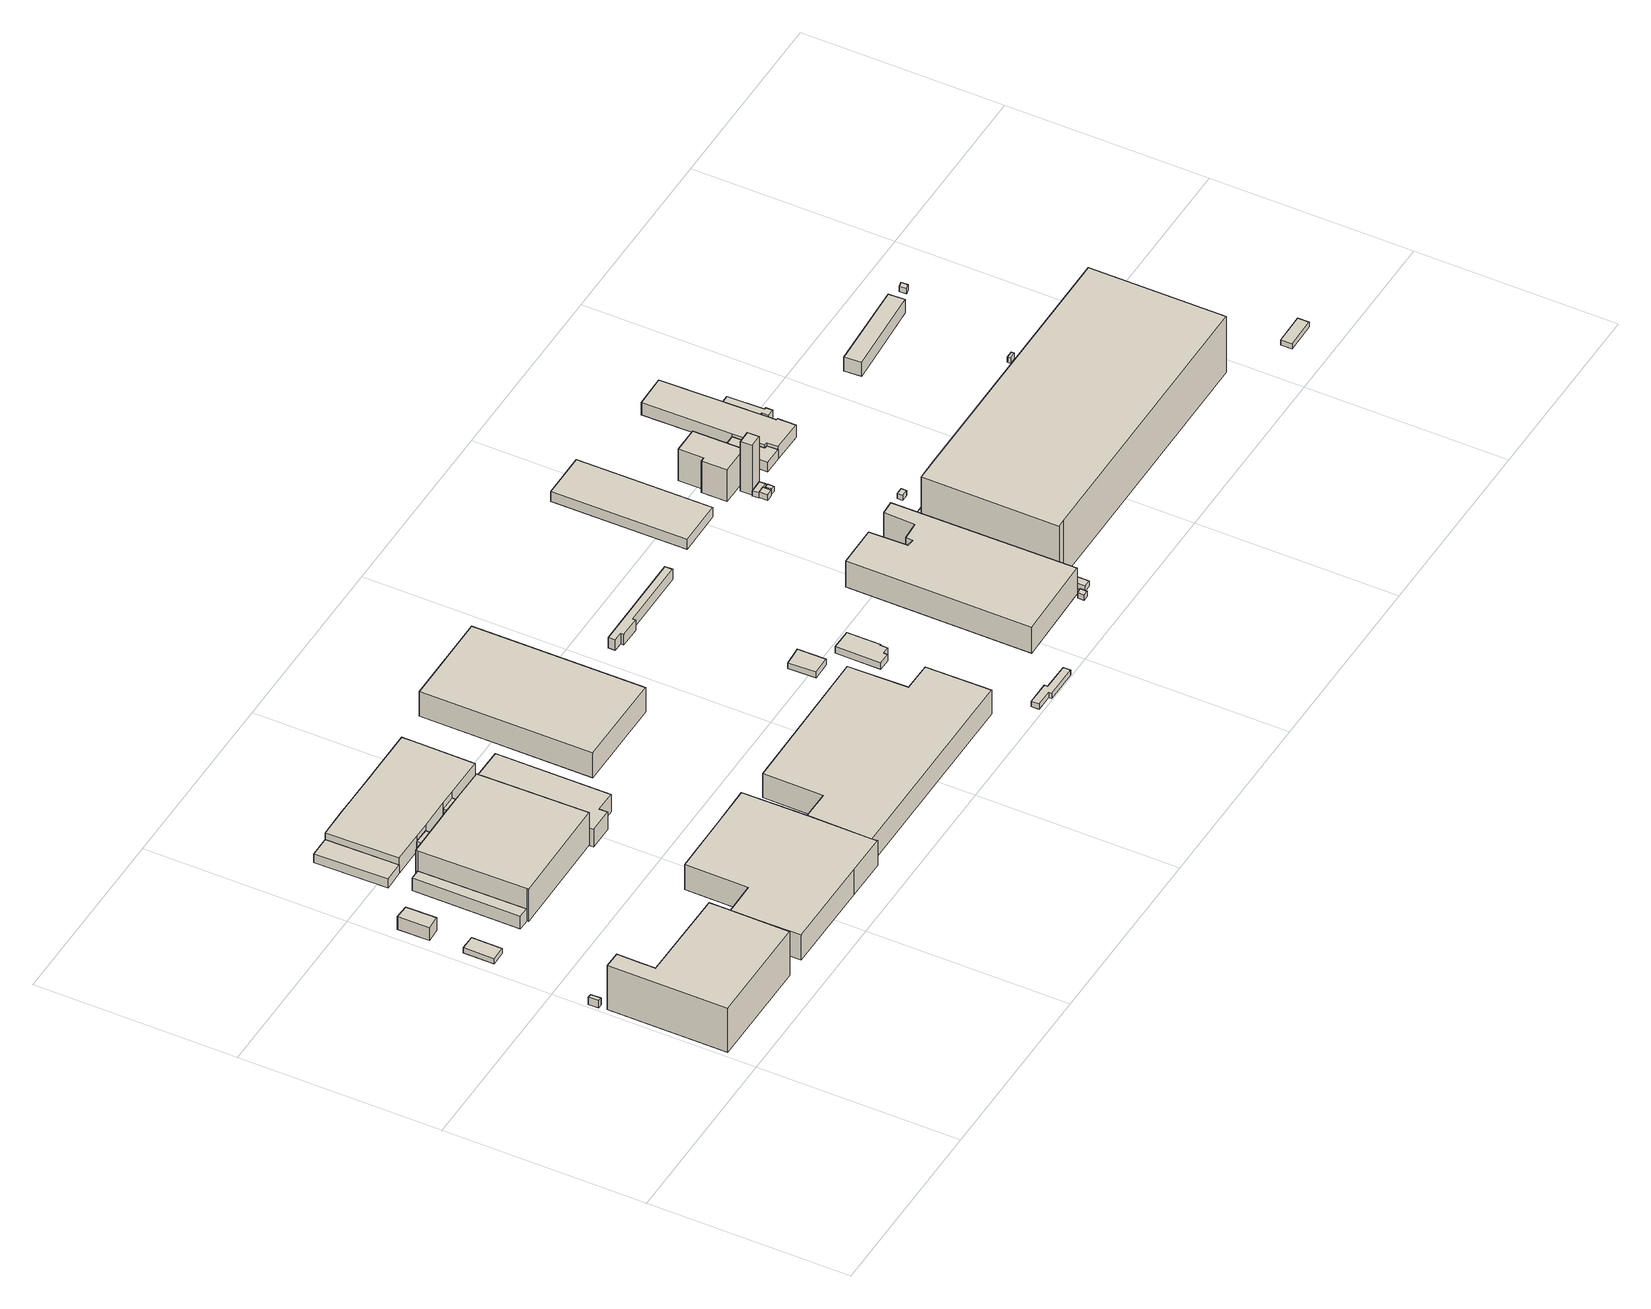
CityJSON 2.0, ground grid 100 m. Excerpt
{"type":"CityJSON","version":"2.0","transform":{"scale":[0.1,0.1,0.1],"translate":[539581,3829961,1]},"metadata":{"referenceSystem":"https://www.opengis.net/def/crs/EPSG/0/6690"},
"CityObjects":{
"building1":{"type":"Building","attributes":{"計測周辺長":14.01,"1/2500図郭":92,"区名":"住之江区","町丁目名称":"南港南１丁目","街区番号":2,"class":"3001","usage":"454","measuredHeight":4.3,"storeysAboveGround":1,"BuildingDetailAttribute.buildingRoofEdgeArea":10.03,"BuildingDetailAttribute.buildingStructureType":"610","BuildingDetailAttribute.buildingStructureOrgType":"2","BuildingDetailAttribute.detailedUsage":"1930","BuildingDetailAttribute.specifiedBuildingCoverageRate":0.6,"BuildingDetailAttribute.surveyYear":2017,"BuildingHighTideRiskAttribute.description":"1","BuildingHighTideRiskAttribute.rank":"2","BuildingHighTideRiskAttribute.depth":2.13,"BuildingIDAttribute.prefecture":"27","BuildingIDAttribute.city":"27125"},"geometry":[{"type":"Solid","lod":"1","boundaries":[[[[0,1,2,3,4]],[[3,5,6,4]],[[2,7,5,3]],[[1,8,7,2]],[[0,9,8,1]],[[4,6,9,0]],[[5,7,8,9,6]]]]}]},
"building2":{"type":"Building","attributes":{"計測周辺長":230.75,"1/2500図郭":92,"区名":"住之江区","町丁目名称":"南港南１丁目","街区番号":2,"class":"3002","usage":"401","measuredHeight":25.4,"storeysAboveGround":4,"BuildingDetailAttribute.buildingRoofEdgeArea":2407.46,"BuildingDetailAttribute.buildingStructureType":"603","BuildingDetailAttribute.buildingStructureOrgType":"3","BuildingDetailAttribute.detailedUsage":"1310","BuildingDetailAttribute.specifiedBuildingCoverageRate":0.6,"BuildingDetailAttribute.surveyYear":2017,"BuildingTsunamiRiskAttribute.description":"1","BuildingTsunamiRiskAttribute.rank":"1","BuildingTsunamiRiskAttribute.depth":0.1,"BuildingHighTideRiskAttribute.description":"1","BuildingHighTideRiskAttribute.rank":"2","BuildingHighTideRiskAttribute.depth":2.32,"BuildingIDAttribute.prefecture":"27","BuildingIDAttribute.city":"27125"},"geometry":[{"type":"Solid","lod":"1","boundaries":[[[[10,11,12,13,14,15,16,17]],[[16,18,19,17]],[[15,20,18,16]],[[14,21,20,15]],[[13,22,21,14]],[[12,23,22,13]],[[11,24,23,12]],[[10,25,24,11]],[[17,19,25,10]],[[18,20,21,22,23,24,25,19]]]]}]},
"building3":{"type":"Building","attributes":{"計測周辺長":45.26,"1/2500図郭":92,"区名":"住之江区","町丁目名称":"南港南３丁目","街区番号":2,"class":"3001","usage":"431","storeysAboveGround":2,"BuildingDetailAttribute.buildingRoofEdgeArea":113.41,"BuildingDetailAttribute.buildingStructureType":"610","BuildingDetailAttribute.buildingStructureOrgType":"2","BuildingDetailAttribute.detailedUsage":"1720","BuildingDetailAttribute.specifiedBuildingCoverageRate":0.6,"BuildingDetailAttribute.surveyYear":2017,"BuildingHighTideRiskAttribute.description":"1","BuildingHighTideRiskAttribute.rank":"2","BuildingHighTideRiskAttribute.depth":2.39,"BuildingIDAttribute.prefecture":"27","BuildingIDAttribute.city":"27125"},"geometry":[{"type":"Solid","lod":"1","boundaries":[[[[26,27,28,29]],[[28,30,31,29]],[[27,32,30,28]],[[26,33,32,27]],[[29,31,33,26]],[[30,32,33,31]]]]}]},
"building4":{"type":"Building","attributes":{"計測周辺長":128.98,"1/2500図郭":92,"区名":"住之江区","町丁目名称":"南港南１丁目","街区番号":2,"class":"3003","usage":"401","measuredHeight":6.2,"storeysAboveGround":1,"BuildingDetailAttribute.buildingRoofEdgeArea":387.93,"BuildingDetailAttribute.buildingStructureType":"610","BuildingDetailAttribute.buildingStructureOrgType":"2","BuildingDetailAttribute.detailedUsage":"1310","BuildingDetailAttribute.specifiedBuildingCoverageRate":0.6,"BuildingDetailAttribute.surveyYear":2017,"BuildingHighTideRiskAttribute.description":"1","BuildingHighTideRiskAttribute.rank":"2","BuildingHighTideRiskAttribute.depth":2.3,"BuildingIDAttribute.prefecture":"27","BuildingIDAttribute.city":"27125"},"geometry":[{"type":"Solid","lod":"1","boundaries":[[[[16,15,14,34,35,17]],[[35,36,37,17]],[[34,38,36,35]],[[14,39,38,34]],[[15,40,39,14]],[[16,41,40,15]],[[17,37,41,16]],[[36,38,39,40,41,37]]]]}]},
"building5":{"type":"Building","attributes":{"計測周辺長":45.27,"1/2500図郭":92,"区名":"住之江区","町丁目名称":"南港南３丁目","街区番号":2,"class":"3001","usage":"431","measuredHeight":7.3,"storeysAboveGround":2,"BuildingDetailAttribute.buildingRoofEdgeArea":111.47,"BuildingDetailAttribute.buildingStructureType":"610","BuildingDetailAttribute.buildingStructureOrgType":"2","BuildingDetailAttribute.detailedUsage":"1720","BuildingDetailAttribute.specifiedBuildingCoverageRate":0.6,"BuildingDetailAttribute.surveyYear":2017,"BuildingHighTideRiskAttribute.description":"1","BuildingHighTideRiskAttribute.rank":"2","BuildingHighTideRiskAttribute.depth":2.38,"BuildingIDAttribute.prefecture":"27","BuildingIDAttribute.city":"27125"},"geometry":[{"type":"Solid","lod":"1","boundaries":[[[[42,43,44,45]],[[44,46,47,45]],[[43,48,46,44]],[[42,49,48,43]],[[45,47,49,42]],[[46,48,49,47]]]]}]},
"building6":{"type":"Building","attributes":{"計測周辺長":116.76,"1/2500図郭":92,"区名":"住之江区","町丁目名称":"南港南３丁目","街区番号":1,"class":"3003","usage":"431","measuredHeight":7.1,"storeysAboveGround":1,"BuildingDetailAttribute.buildingRoofEdgeArea":290.84,"BuildingDetailAttribute.buildingStructureType":"610","BuildingDetailAttribute.buildingStructureOrgType":"2","BuildingDetailAttribute.detailedUsage":"1720","BuildingDetailAttribute.specifiedBuildingCoverageRate":0.6,"BuildingDetailAttribute.surveyYear":2017,"BuildingHighTideRiskAttribute.description":"1","BuildingHighTideRiskAttribute.rank":"2","BuildingHighTideRiskAttribute.depth":2.32,"BuildingIDAttribute.prefecture":"27","BuildingIDAttribute.city":"27125"},"geometry":[{"type":"Solid","lod":"1","boundaries":[[[[50,51,52,53]],[[52,54,55,53]],[[51,56,54,52]],[[50,57,56,51]],[[53,55,57,50]],[[54,56,57,55]]]]}]},
"building7":{"type":"Building","attributes":{"計測周辺長":93,"1/2500図郭":92,"区名":"住之江区","町丁目名称":"南港南３丁目","街区番号":1,"class":"3003","usage":"431","measuredHeight":5.1,"storeysAboveGround":1,"BuildingDetailAttribute.buildingRoofEdgeArea":378,"BuildingDetailAttribute.buildingStructureType":"610","BuildingDetailAttribute.buildingStructureOrgType":"2","BuildingDetailAttribute.detailedUsage":"1720","BuildingDetailAttribute.specifiedBuildingCoverageRate":0.6,"BuildingDetailAttribute.surveyYear":2017,"BuildingHighTideRiskAttribute.description":"1","BuildingHighTideRiskAttribute.rank":"2","BuildingHighTideRiskAttribute.depth":2.44,"BuildingIDAttribute.prefecture":"27","BuildingIDAttribute.city":"27125"},"geometry":[{"type":"Solid","lod":"1","boundaries":[[[[58,59,60,61]],[[60,62,63,61]],[[59,64,62,60]],[[58,65,64,59]],[[61,63,65,58]],[[62,64,65,63]]]]}]},
"building8":{"type":"Building","attributes":{"計測周辺長":221.84,"1/2500図郭":92,"区名":"住之江区","町丁目名称":"南港南３丁目","街区番号":1,"class":"3002","usage":"431","measuredHeight":18.6,"storeysAboveGround":1,"BuildingDetailAttribute.buildingRoofEdgeArea":3084.22,"BuildingDetailAttribute.buildingStructureType":"610","BuildingDetailAttribute.buildingStructureOrgType":"2","BuildingDetailAttribute.detailedUsage":"1720","BuildingDetailAttribute.specifiedBuildingCoverageRate":0.6,"BuildingDetailAttribute.surveyYear":2017,"BuildingHighTideRiskAttribute.description":"1","BuildingHighTideRiskAttribute.rank":"2","BuildingHighTideRiskAttribute.depth":2,"BuildingIDAttribute.prefecture":"27","BuildingIDAttribute.city":"27125"},"geometry":[{"type":"Solid","lod":"1","boundaries":[[[[66,67,68,69,70,71,72,73,74,75,76,77]],[[76,78,79,77]],[[75,80,78,76]],[[74,81,80,75]],[[73,82,81,74]],[[72,83,82,73]],[[71,84,83,72]],[[70,85,84,71]],[[69,86,85,70]],[[68,87,86,69]],[[67,88,87,68]],[[66,89,88,67]],[[77,79,89,66]],[[78,80,81,82,83,84,85,86,87,88,89,79]]]]}]},
"building9":{"type":"Building","attributes":{"計測周辺長":23.01,"1/2500図郭":92,"区名":"住之江区","町丁目名称":"南港南３丁目","街区番号":1,"class":"3003","usage":"431","measuredHeight":5.8,"storeysAboveGround":1,"BuildingDetailAttribute.buildingRoofEdgeArea":28.56,"BuildingDetailAttribute.buildingStructureType":"610","BuildingDetailAttribute.buildingStructureOrgType":"2","BuildingDetailAttribute.detailedUsage":"1720","BuildingDetailAttribute.specifiedBuildingCoverageRate":0.6,"BuildingDetailAttribute.surveyYear":2017,"BuildingHighTideRiskAttribute.description":"1","BuildingHighTideRiskAttribute.rank":"2","BuildingHighTideRiskAttribute.depth":2.18,"BuildingIDAttribute.prefecture":"27","BuildingIDAttribute.city":"27125"},"geometry":[{"type":"Solid","lod":"1","boundaries":[[[[90,91,92,93]],[[92,94,95,93]],[[91,96,94,92]],[[90,97,96,91]],[[93,95,97,90]],[[94,96,97,95]]]]}]},
"building10":{"type":"Building","attributes":{"計測周辺長":18.25,"1/2500図郭":92,"区名":"住之江区","町丁目名称":"南港南３丁目","街区番号":1,"class":"3003","usage":"431","measuredHeight":6.5,"storeysAboveGround":1,"BuildingDetailAttribute.buildingRoofEdgeArea":10.66,"BuildingDetailAttribute.buildingStructureType":"610","BuildingDetailAttribute.buildingStructureOrgType":"2","BuildingDetailAttribute.detailedUsage":"1720","BuildingDetailAttribute.specifiedBuildingCoverageRate":0.6,"BuildingDetailAttribute.surveyYear":2017,"BuildingHighTideRiskAttribute.description":"1","BuildingHighTideRiskAttribute.rank":"2","BuildingHighTideRiskAttribute.depth":2.18,"BuildingIDAttribute.prefecture":"27","BuildingIDAttribute.city":"27125"},"geometry":[{"type":"Solid","lod":"1","boundaries":[[[[76,98,99,77]],[[99,100,101,77]],[[98,102,100,99]],[[76,103,102,98]],[[77,101,103,76]],[[100,102,103,101]]]]}]},
"building11":{"type":"Building","attributes":{"計測周辺長":271.26,"1/2500図郭":92,"区名":"住之江区","町丁目名称":"南港南１丁目","街区番号":2,"class":"3002","usage":"431","measuredHeight":14.4,"storeysAboveGround":1,"BuildingDetailAttribute.buildingRoofEdgeArea":4088.84,"BuildingDetailAttribute.buildingStructureType":"610","BuildingDetailAttribute.buildingStructureOrgType":"2","BuildingDetailAttribute.detailedUsage":"1720","BuildingDetailAttribute.specifiedBuildingCoverageRate":0.6,"BuildingDetailAttribute.surveyYear":2017,"BuildingTsunamiRiskAttribute.description":"1","BuildingTsunamiRiskAttribute.rank":"1","BuildingTsunamiRiskAttribute.depth":0.02,"BuildingHighTideRiskAttribute.description":"1","BuildingHighTideRiskAttribute.rank":"2","BuildingHighTideRiskAttribute.depth":2.32,"BuildingIDAttribute.prefecture":"27","BuildingIDAttribute.city":"27125"},"geometry":[{"type":"Solid","lod":"1","boundaries":[[[[104,105,106,107,108,109,110,111,112,113]],[[112,114,115,113]],[[111,116,114,112]],[[110,117,116,111]],[[109,118,117,110]],[[108,119,118,109]],[[107,120,119,108]],[[106,121,120,107]],[[105,122,121,106]],[[104,123,122,105]],[[113,115,123,104]],[[114,116,117,118,119,120,121,122,123,115]]]]}]},
"building12":{"type":"Building","attributes":{"計測周辺長":211.75,"1/2500図郭":92,"区名":"住之江区","町丁目名称":"南港南３丁目","街区番号":1,"class":"3001","usage":"431","measuredHeight":8.9,"storeysAboveGround":1,"BuildingDetailAttribute.buildingRoofEdgeArea":2519.75,"BuildingDetailAttribute.buildingStructureType":"610","BuildingDetailAttribute.buildingStructureOrgType":"2","BuildingDetailAttribute.detailedUsage":"1720","BuildingDetailAttribute.specifiedBuildingCoverageRate":0.6,"BuildingDetailAttribute.surveyYear":2017,"BuildingTsunamiRiskAttribute.description":"1","BuildingTsunamiRiskAttribute.rank":"1","BuildingTsunamiRiskAttribute.depth":0.02,"BuildingHighTideRiskAttribute.description":"1","BuildingHighTideRiskAttribute.rank":"2","BuildingHighTideRiskAttribute.depth":2.49,"BuildingIDAttribute.prefecture":"27","BuildingIDAttribute.city":"27125"},"geometry":[{"type":"Solid","lod":"1","boundaries":[[[[124,125,126,127,128,129,130,131,132,133,134,135,136,137]],[[136,138,139,137]],[[135,140,138,136]],[[134,141,140,135]],[[133,142,141,134]],[[132,143,142,133]],[[131,144,143,132]],[[130,145,144,131]],[[129,146,145,130]],[[128,147,146,129]],[[127,148,147,128]],[[126,149,148,127]],[[125,150,149,126]],[[124,151,150,125]],[[137,139,151,124]],[[138,140,141,142,143,144,145,146,147,148,149,150,151,139]]]]}]},
"building13":{"type":"Building","attributes":{"計測周辺長":22.76,"1/2500図郭":92,"区名":"住之江区","町丁目名称":"南港南３丁目","街区番号":1,"class":"3003","usage":"431","measuredHeight":5.7,"storeysAboveGround":1,"BuildingDetailAttribute.buildingRoofEdgeArea":26.41,"BuildingDetailAttribute.buildingStructureType":"610","BuildingDetailAttribute.buildingStructureOrgType":"2","BuildingDetailAttribute.detailedUsage":"1720","BuildingDetailAttribute.specifiedBuildingCoverageRate":0.6,"BuildingDetailAttribute.surveyYear":2017,"BuildingHighTideRiskAttribute.description":"1","BuildingHighTideRiskAttribute.rank":"2","BuildingHighTideRiskAttribute.depth":2.32,"BuildingIDAttribute.prefecture":"27","BuildingIDAttribute.city":"27125"},"geometry":[{"type":"Solid","lod":"1","boundaries":[[[[152,153,154,155]],[[154,156,157,155]],[[153,158,156,154]],[[152,159,158,153]],[[155,157,159,152]],[[156,158,159,157]]]]}]},
"building14":{"type":"Building","attributes":{"計測周辺長":31.75,"1/2500図郭":92,"区名":"住之江区","町丁目名称":"南港南３丁目","街区番号":1,"class":"3003","usage":"431","measuredHeight":8.3,"storeysAboveGround":1,"BuildingDetailAttribute.buildingRoofEdgeArea":26.25,"BuildingDetailAttribute.buildingStructureType":"610","BuildingDetailAttribute.buildingStructureOrgType":"2","BuildingDetailAttribute.detailedUsage":"1720","BuildingDetailAttribute.specifiedBuildingCoverageRate":0.6,"BuildingDetailAttribute.surveyYear":2017,"BuildingHighTideRiskAttribute.description":"1","BuildingHighTideRiskAttribute.rank":"2","BuildingHighTideRiskAttribute.depth":2.19,"BuildingIDAttribute.prefecture":"27","BuildingIDAttribute.city":"27125"},"geometry":[{"type":"Solid","lod":"1","boundaries":[[[[160,161,162,163]],[[162,164,165,163]],[[161,166,164,162]],[[160,167,166,161]],[[163,165,167,160]],[[164,166,167,165]]]]}]},
"building15":{"type":"Building","attributes":{"計測周辺長":169.26,"1/2500図郭":92,"区名":"住之江区","町丁目名称":"南港南３丁目","街区番号":1,"class":"3003","usage":"431","measuredHeight":10.2,"storeysAboveGround":1,"BuildingDetailAttribute.buildingRoofEdgeArea":1402.1,"BuildingDetailAttribute.buildingStructureType":"610","BuildingDetailAttribute.buildingStructureOrgType":"2","BuildingDetailAttribute.detailedUsage":"1720","BuildingDetailAttribute.specifiedBuildingCoverageRate":0.6,"BuildingDetailAttribute.surveyYear":2017,"BuildingHighTideRiskAttribute.description":"1","BuildingHighTideRiskAttribute.rank":"2","BuildingHighTideRiskAttribute.depth":2.35,"BuildingIDAttribute.prefecture":"27","BuildingIDAttribute.city":"27125"},"geometry":[{"type":"Solid","lod":"1","boundaries":[[[[168,169,170,171,172,173,174,175,176,177,178,179,180]],[[179,181,182,180]],[[178,183,181,179]],[[177,184,183,178]],[[176,185,184,177]],[[175,186,185,176]],[[174,187,186,175]],[[173,188,187,174]],[[172,189,188,173]],[[171,190,189,172]],[[170,191,190,171]],[[169,192,191,170]],[[168,193,192,169]],[[180,182,193,168]],[[181,183,184,185,186,187,188,189,190,191,192,193,182]]]]}]},
"building16":{"type":"Building","attributes":{"計測周辺長":28.01,"1/2500図郭":92,"区名":"住之江区","町丁目名称":"南港南３丁目","街区番号":1,"class":"3003","usage":"431","measuredHeight":6.4,"storeysAboveGround":1,"BuildingDetailAttribute.buildingRoofEdgeArea":21.44,"BuildingDetailAttribute.buildingStructureType":"610","BuildingDetailAttribute.buildingStructureOrgType":"2","BuildingDetailAttribute.detailedUsage":"1720","BuildingDetailAttribute.specifiedBuildingCoverageRate":0.6,"BuildingDetailAttribute.surveyYear":2017,"BuildingTsunamiRiskAttribute.description":"1","BuildingTsunamiRiskAttribute.rank":"1","BuildingTsunamiRiskAttribute.depth":0.1,"BuildingHighTideRiskAttribute.description":"1","BuildingHighTideRiskAttribute.rank":"2","BuildingHighTideRiskAttribute.depth":2.61,"BuildingIDAttribute.prefecture":"27","BuildingIDAttribute.city":"27125"},"geometry":[{"type":"Solid","lod":"1","boundaries":[[[[194,195,196,197]],[[196,198,199,197]],[[195,200,198,196]],[[194,201,200,195]],[[197,199,201,194]],[[198,200,201,199]]]]}]},
"building17":{"type":"Building","attributes":{"計測周辺長":342.27,"1/2500図郭":93,"区名":"住之江区","町丁目名称":"南港南１丁目","街区番号":2,"class":"3002","usage":"431","measuredHeight":13.8,"storeysAboveGround":1,"BuildingDetailAttribute.buildingRoofEdgeArea":5878.09,"BuildingDetailAttribute.buildingStructureType":"610","BuildingDetailAttribute.buildingStructureOrgType":"2","BuildingDetailAttribute.detailedUsage":"1720","BuildingDetailAttribute.specifiedBuildingCoverageRate":0.6,"BuildingDetailAttribute.surveyYear":2017,"BuildingTsunamiRiskAttribute.description":"1","BuildingTsunamiRiskAttribute.rank":"1","BuildingTsunamiRiskAttribute.depth":0.05,"BuildingHighTideRiskAttribute.description":"1","BuildingHighTideRiskAttribute.rank":"2","BuildingHighTideRiskAttribute.depth":2.15,"BuildingIDAttribute.prefecture":"27","BuildingIDAttribute.city":"27125"},"geometry":[{"type":"Solid","lod":"1","boundaries":[[[[202,203,204,205,206,207,208,209]],[[208,210,211,209]],[[207,212,210,208]],[[206,213,212,207]],[[205,214,213,206]],[[204,215,214,205]],[[203,216,215,204]],[[202,217,216,203]],[[209,211,217,202]],[[210,212,213,214,215,216,217,211]]]]}]},
"building18":{"type":"Building","attributes":{"計測周辺長":265.99,"1/2500図郭":93,"区名":"住之江区","町丁目名称":"南港南２丁目","街区番号":11,"class":"3002","usage":"431","measuredHeight":14.2,"storeysAboveGround":1,"BuildingDetailAttribute.buildingRoofEdgeArea":4084.46,"BuildingDetailAttribute.buildingStructureType":"610","BuildingDetailAttribute.buildingStructureOrgType":"2","BuildingDetailAttribute.detailedUsage":"1720","BuildingDetailAttribute.specifiedBuildingCoverageRate":0.6,"BuildingDetailAttribute.surveyYear":2017,"BuildingTsunamiRiskAttribute.description":"1","BuildingTsunamiRiskAttribute.rank":"1","BuildingTsunamiRiskAttribute.depth":0.04,"BuildingHighTideRiskAttribute.description":"1","BuildingHighTideRiskAttribute.rank":"2","BuildingHighTideRiskAttribute.depth":2.62,"BuildingIDAttribute.prefecture":"27","BuildingIDAttribute.city":"27125"},"geometry":[{"type":"Solid","lod":"1","boundaries":[[[[218,219,220,221]],[[220,222,223,221]],[[219,224,222,220]],[[218,225,224,219]],[[221,223,225,218]],[[222,224,225,223]]]]}]},
"building19":{"type":"Building","attributes":{"計測周辺長":47.02,"1/2500図郭":93,"区名":"住之江区","町丁目名称":"南港南１丁目","街区番号":2,"class":"3001","usage":"401","measuredHeight":3.2,"storeysAboveGround":1,"BuildingDetailAttribute.buildingRoofEdgeArea":133.59,"BuildingDetailAttribute.buildingStructureType":"610","BuildingDetailAttribute.buildingStructureOrgType":"2","BuildingDetailAttribute.detailedUsage":"1310","BuildingDetailAttribute.specifiedBuildingCoverageRate":0.6,"BuildingDetailAttribute.surveyYear":2017,"BuildingHighTideRiskAttribute.description":"1","BuildingHighTideRiskAttribute.rank":"2","BuildingHighTideRiskAttribute.depth":2.13,"BuildingIDAttribute.prefecture":"27","BuildingIDAttribute.city":"27125"},"geometry":[{"type":"Solid","lod":"1","boundaries":[[[[226,227,228,229]],[[228,230,231,229]],[[227,232,230,228]],[[226,233,232,227]],[[229,231,233,226]],[[230,232,233,231]]]]}]},
"building20":{"type":"Building","attributes":{"class":"3003","BuildingDetailAttribute.specifiedBuildingCoverageRate":0.6,"BuildingDetailAttribute.surveyYear":2017,"BuildingIDAttribute.prefecture":"27","BuildingIDAttribute.city":"27125"},"geometry":[{"type":"Solid","lod":"1","boundaries":[[[[234,235,236,237,238,239,240,241]],[[240,242,243,241]],[[239,244,242,240]],[[238,245,244,239]],[[237,246,245,238]],[[236,247,246,237]],[[235,248,247,236]],[[234,249,248,235]],[[241,243,249,234]],[[242,244,245,246,247,248,249,243]]]]}]},
"building21":{"type":"Building","attributes":{"計測周辺長":65.87,"1/2500図郭":93,"区名":"住之江区","町丁目名称":"南港南１丁目","街区番号":2,"class":"3001","usage":"402","measuredHeight":3.8,"storeysAboveGround":1,"BuildingDetailAttribute.buildingRoofEdgeArea":226.25,"BuildingDetailAttribute.buildingStructureType":"610","BuildingDetailAttribute.buildingStructureOrgType":"2","BuildingDetailAttribute.detailedUsage":"1240","BuildingDetailAttribute.specifiedBuildingCoverageRate":0.6,"BuildingDetailAttribute.surveyYear":2017,"BuildingHighTideRiskAttribute.description":"1","BuildingHighTideRiskAttribute.rank":"2","BuildingHighTideRiskAttribute.depth":1.91,"BuildingIDAttribute.prefecture":"27","BuildingIDAttribute.city":"27125"},"geometry":[{"type":"Solid","lod":"1","boundaries":[[[[250,251,252,253,254,255,256,257]],[[256,258,259,257]],[[255,260,258,256]],[[254,261,260,255]],[[253,262,261,254]],[[252,263,262,253]],[[251,264,263,252]],[[250,265,264,251]],[[257,259,265,250]],[[258,260,261,262,263,264,265,259]]]]}]},
"building22":{"type":"Building","attributes":{"class":"3003","measuredHeight":6,"BuildingDetailAttribute.specifiedBuildingCoverageRate":0.6,"BuildingDetailAttribute.surveyYear":2017,"BuildingHighTideRiskAttribute.description":"1","BuildingHighTideRiskAttribute.rank":"2","BuildingHighTideRiskAttribute.depth":2.43,"BuildingIDAttribute.prefecture":"27","BuildingIDAttribute.city":"27125"},"geometry":[{"type":"Solid","lod":"1","boundaries":[[[[266,267,268,269,270,271,272,273]],[[272,274,275,273]],[[271,276,274,272]],[[270,277,276,271]],[[269,278,277,270]],[[268,279,278,269]],[[267,280,279,268]],[[266,281,280,267]],[[273,275,281,266]],[[274,276,277,278,279,280,281,275]]]]}]},
"building23":{"type":"Building","attributes":{"計測周辺長":304.34,"1/2500図郭":93,"区名":"住之江区","町丁目名称":"南港南１丁目","街区番号":1,"class":"3002","usage":"431","measuredHeight":14.9,"storeysAboveGround":3,"BuildingDetailAttribute.buildingRoofEdgeArea":3661.75,"BuildingDetailAttribute.buildingStructureType":"610","BuildingDetailAttribute.buildingStructureOrgType":"2","BuildingDetailAttribute.detailedUsage":"1720","BuildingDetailAttribute.specifiedBuildingCoverageRate":0.6,"BuildingDetailAttribute.surveyYear":2017,"BuildingHighTideRiskAttribute.description":"1","BuildingHighTideRiskAttribute.rank":"2","BuildingHighTideRiskAttribute.depth":1.75,"BuildingIDAttribute.prefecture":"27","BuildingIDAttribute.city":"27125"},"geometry":[{"type":"Solid","lod":"1","boundaries":[[[[282,283,284,285,286,287,288,289,290,291,292]],[[291,293,294,292]],[[290,295,293,291]],[[289,296,295,290]],[[288,297,296,289]],[[287,298,297,288]],[[286,299,298,287]],[[285,300,299,286]],[[284,301,300,285]],[[283,302,301,284]],[[282,303,302,283]],[[292,294,303,282]],[[293,295,296,297,298,299,300,301,302,303,294]]]]}]},
"building24":{"type":"Building","attributes":{"計測周辺長":12.78,"1/2500図郭":93,"区名":"住之江区","町丁目名称":"南港南１丁目","街区番号":1,"class":"3001","usage":"454","storeysAboveGround":1,"BuildingDetailAttribute.buildingRoofEdgeArea":10.03,"BuildingDetailAttribute.buildingStructureType":"601","BuildingDetailAttribute.buildingStructureOrgType":"1","BuildingDetailAttribute.detailedUsage":"1930","BuildingDetailAttribute.specifiedBuildingCoverageRate":0.6,"BuildingDetailAttribute.surveyYear":2017,"BuildingHighTideRiskAttribute.description":"1","BuildingHighTideRiskAttribute.rank":"2","BuildingHighTideRiskAttribute.depth":1.61,"BuildingIDAttribute.prefecture":"27","BuildingIDAttribute.city":"27125"},"geometry":[{"type":"Solid","lod":"1","boundaries":[[[[304,305,306,307]],[[306,308,309,307]],[[305,310,308,306]],[[304,311,310,305]],[[307,309,311,304]],[[308,310,311,309]]]]}]},
"building25":{"type":"Building","attributes":{"計測周辺長":33.77,"1/2500図郭":93,"区名":"住之江区","町丁目名称":"南港南１丁目","街区番号":1,"class":"3003","usage":"431","measuredHeight":3.6,"storeysAboveGround":1,"BuildingDetailAttribute.buildingRoofEdgeArea":45.56,"BuildingDetailAttribute.buildingStructureType":"610","BuildingDetailAttribute.buildingStructureOrgType":"2","BuildingDetailAttribute.detailedUsage":"1740","BuildingDetailAttribute.specifiedBuildingCoverageRate":0.6,"BuildingDetailAttribute.surveyYear":2017,"BuildingHighTideRiskAttribute.description":"1","BuildingHighTideRiskAttribute.rank":"2","BuildingHighTideRiskAttribute.depth":2.35,"BuildingIDAttribute.prefecture":"27","BuildingIDAttribute.city":"27125"},"geometry":[{"type":"Solid","lod":"1","boundaries":[[[[312,313,314,315]],[[314,316,317,315]],[[313,318,316,314]],[[312,319,318,313]],[[315,317,319,312]],[[316,318,319,317]]]]}]},
"building26":{"type":"Building","attributes":{"class":"3003","BuildingDetailAttribute.specifiedBuildingCoverageRate":0.6,"BuildingDetailAttribute.surveyYear":2017,"BuildingHighTideRiskAttribute.description":"1","BuildingHighTideRiskAttribute.rank":"2","BuildingHighTideRiskAttribute.depth":1.76,"BuildingIDAttribute.prefecture":"27","BuildingIDAttribute.city":"27125"},"geometry":[{"type":"Solid","lod":"1","boundaries":[[[[320,321,322,323]],[[322,324,325,323]],[[321,326,324,322]],[[320,327,326,321]],[[323,325,327,320]],[[324,326,327,325]]]]}]},
"building27":{"type":"Building","attributes":{"計測周辺長":180.04,"1/2500図郭":93,"区名":"住之江区","町丁目名称":"南港南２丁目","街区番号":12,"class":"3003","usage":"431","measuredHeight":5.7,"storeysAboveGround":5,"BuildingDetailAttribute.buildingRoofEdgeArea":1564.75,"BuildingDetailAttribute.buildingStructureType":"610","BuildingDetailAttribute.buildingStructureOrgType":"2","BuildingDetailAttribute.detailedUsage":"1720","BuildingDetailAttribute.specifiedBuildingCoverageRate":0.6,"BuildingDetailAttribute.surveyYear":2017,"BuildingHighTideRiskAttribute.description":"1","BuildingHighTideRiskAttribute.rank":"2","BuildingHighTideRiskAttribute.depth":2.55,"BuildingIDAttribute.prefecture":"27","BuildingIDAttribute.city":"27125"},"geometry":[{"type":"Solid","lod":"1","boundaries":[[[[328,329,330,331]],[[330,332,333,331]],[[329,334,332,330]],[[328,335,334,329]],[[331,333,335,328]],[[332,334,335,333]]]]}]},
"building28":{"type":"Building","attributes":{"class":"3003","measuredHeight":4.3,"BuildingDetailAttribute.specifiedBuildingCoverageRate":0.6,"BuildingDetailAttribute.surveyYear":2017,"BuildingHighTideRiskAttribute.description":"1","BuildingHighTideRiskAttribute.rank":"2","BuildingHighTideRiskAttribute.depth":2.1,"BuildingIDAttribute.prefecture":"27","BuildingIDAttribute.city":"27125"},"geometry":[{"type":"Solid","lod":"1","boundaries":[[[[336,337,338,339]],[[338,340,341,339]],[[337,342,340,338]],[[336,343,342,337]],[[339,341,343,336]],[[340,342,343,341]]]]}]},
"building29":{"type":"Building","attributes":{"class":"3001","measuredHeight":3.3,"BuildingDetailAttribute.specifiedBuildingCoverageRate":0.6,"BuildingDetailAttribute.surveyYear":2017,"BuildingHighTideRiskAttribute.description":"1","BuildingHighTideRiskAttribute.rank":"2","BuildingHighTideRiskAttribute.depth":2.63,"BuildingIDAttribute.prefecture":"27","BuildingIDAttribute.city":"27125"},"geometry":[{"type":"Solid","lod":"1","boundaries":[[[[344,345,346,347]],[[346,348,349,347]],[[345,350,348,346]],[[344,351,350,345]],[[347,349,351,344]],[[348,350,351,349]]]]}]},
"building30":{"type":"Building","attributes":{"計測周辺長":19.3,"1/2500図郭":93,"区名":"住之江区","町丁目名称":"南港南２丁目","街区番号":12,"class":"3001","usage":"431","storeysAboveGround":1,"BuildingDetailAttribute.buildingRoofEdgeArea":20.21,"BuildingDetailAttribute.buildingStructureType":"610","BuildingDetailAttribute.buildingStructureOrgType":"2","BuildingDetailAttribute.detailedUsage":"1740","BuildingDetailAttribute.specifiedBuildingCoverageRate":0.6,"BuildingDetailAttribute.surveyYear":2017,"BuildingHighTideRiskAttribute.description":"1","BuildingHighTideRiskAttribute.rank":"2","BuildingHighTideRiskAttribute.depth":2.63,"BuildingIDAttribute.prefecture":"27","BuildingIDAttribute.city":"27125"},"geometry":[{"type":"Solid","lod":"1","boundaries":[[[[352,353,354,355,356]],[[355,357,358,356]],[[354,359,357,355]],[[353,360,359,354]],[[352,361,360,353]],[[356,358,361,352]],[[357,359,360,361,358]]]]}]},
"building31":{"type":"Building","attributes":{"class":"3001","BuildingDetailAttribute.specifiedBuildingCoverageRate":0.6,"BuildingDetailAttribute.surveyYear":2017,"BuildingHighTideRiskAttribute.description":"1","BuildingHighTideRiskAttribute.rank":"2","BuildingHighTideRiskAttribute.depth":2.63,"BuildingIDAttribute.prefecture":"27","BuildingIDAttribute.city":"27125"},"geometry":[{"type":"Solid","lod":"1","boundaries":[[[[362,363,364,365]],[[364,366,367,365]],[[363,368,366,364]],[[362,369,368,363]],[[365,367,369,362]],[[366,368,369,367]]]]}]},
"building32":{"type":"Building","attributes":{"計測周辺長":25.1,"1/2500図郭":93,"区名":"住之江区","町丁目名称":"南港南２丁目","街区番号":12,"class":"3002","usage":"431","measuredHeight":28.5,"storeysAboveGround":7,"BuildingDetailAttribute.buildingRoofEdgeArea":39.1,"BuildingDetailAttribute.buildingStructureType":"610","BuildingDetailAttribute.buildingStructureOrgType":"2","BuildingDetailAttribute.detailedUsage":"1740","BuildingDetailAttribute.specifiedBuildingCoverageRate":0.6,"BuildingDetailAttribute.surveyYear":2017,"BuildingHighTideRiskAttribute.description":"1","BuildingHighTideRiskAttribute.rank":"2","BuildingHighTideRiskAttribute.depth":2.54,"BuildingIDAttribute.prefecture":"27","BuildingIDAttribute.city":"27125"},"geometry":[{"type":"Solid","lod":"1","boundaries":[[[[370,371,372,373]],[[372,374,375,373]],[[371,376,374,372]],[[370,377,376,371]],[[373,375,377,370]],[[374,376,377,375]]]]}]},
"building33":{"type":"Building","attributes":{"計測周辺長":80.63,"1/2500図郭":93,"区名":"住之江区","町丁目名称":"南港南２丁目","街区番号":12,"class":"3002","usage":"401","measuredHeight":18.3,"storeysAboveGround":5,"BuildingDetailAttribute.buildingRoofEdgeArea":356.49,"BuildingDetailAttribute.buildingStructureType":"603","BuildingDetailAttribute.buildingStructureOrgType":"3","BuildingDetailAttribute.detailedUsage":"1310","BuildingDetailAttribute.specifiedBuildingCoverageRate":0.6,"BuildingDetailAttribute.surveyYear":2017,"BuildingHighTideRiskAttribute.description":"1","BuildingHighTideRiskAttribute.rank":"2","BuildingHighTideRiskAttribute.depth":2.34,"BuildingIDAttribute.prefecture":"27","BuildingIDAttribute.city":"27125"},"geometry":[{"type":"Solid","lod":"1","boundaries":[[[[378,379,380,381,382,383]],[[382,384,385,383]],[[381,386,384,382]],[[380,387,386,381]],[[379,388,387,380]],[[378,389,388,379]],[[383,385,389,378]],[[384,386,387,388,389,385]]]]}]},
"building34":{"type":"Building","attributes":{"class":"3001","BuildingDetailAttribute.specifiedBuildingCoverageRate":0.6,"BuildingDetailAttribute.surveyYear":2017,"BuildingHighTideRiskAttribute.description":"1","BuildingHighTideRiskAttribute.rank":"2","BuildingHighTideRiskAttribute.depth":2.68,"BuildingIDAttribute.prefecture":"27","BuildingIDAttribute.city":"27125"},"geometry":[{"type":"Solid","lod":"1","boundaries":[[[[390,391,392,393]],[[392,394,395,393]],[[391,396,394,392]],[[390,397,396,391]],[[393,395,397,390]],[[394,396,397,395]]]]}]},
"building35":{"type":"Building","attributes":{"計測周辺長":61.16,"1/2500図郭":93,"区名":"住之江区","町丁目名称":"南港南２丁目","街区番号":12,"class":"3003","usage":"431","measuredHeight":5.5,"storeysAboveGround":1,"BuildingDetailAttribute.buildingRoofEdgeArea":170.32,"BuildingDetailAttribute.buildingStructureType":"610","BuildingDetailAttribute.buildingStructureOrgType":"2","BuildingDetailAttribute.detailedUsage":"1720","BuildingDetailAttribute.specifiedBuildingCoverageRate":0.6,"BuildingDetailAttribute.surveyYear":2017,"BuildingHighTideRiskAttribute.description":"1","BuildingHighTideRiskAttribute.rank":"2","BuildingHighTideRiskAttribute.depth":2.46,"BuildingIDAttribute.prefecture":"27","BuildingIDAttribute.city":"27125"},"geometry":[{"type":"Solid","lod":"1","boundaries":[[[[398,399,400,401,402,403]],[[402,404,405,403]],[[401,406,404,402]],[[400,407,406,401]],[[399,408,407,400]],[[398,409,408,399]],[[403,405,409,398]],[[404,406,407,408,409,405]]]]}]},
"building36":{"type":"Building","attributes":{"計測周辺長":166.05,"1/2500図郭":93,"区名":"住之江区","町丁目名称":"南港南２丁目","街区番号":12,"class":"3001","usage":"401","measuredHeight":7.2,"storeysAboveGround":3,"BuildingDetailAttribute.buildingRoofEdgeArea":1097.07,"BuildingDetailAttribute.buildingStructureType":"610","BuildingDetailAttribute.buildingStructureOrgType":"2","BuildingDetailAttribute.detailedUsage":"1310","BuildingDetailAttribute.specifiedBuildingCoverageRate":0.6,"BuildingDetailAttribute.surveyYear":2017,"BuildingHighTideRiskAttribute.description":"1","BuildingHighTideRiskAttribute.rank":"2","BuildingHighTideRiskAttribute.depth":2.39,"BuildingIDAttribute.prefecture":"27","BuildingIDAttribute.city":"27125"},"geometry":[{"type":"Solid","lod":"1","boundaries":[[[[410,411,412,413,414,415,416,417,418]],[[417,419,420,418]],[[416,421,419,417]],[[415,422,421,416]],[[414,423,422,415]],[[413,424,423,414]],[[412,425,424,413]],[[411,426,425,412]],[[410,427,426,411]],[[418,420,427,410]],[[419,421,422,423,424,425,426,427,420]]]]}]},
"building37":{"type":"Building","attributes":{"class":"3001","measuredHeight":4.3,"BuildingDetailAttribute.specifiedBuildingCoverageRate":0.6,"BuildingDetailAttribute.surveyYear":2017,"BuildingHighTideRiskAttribute.description":"1","BuildingHighTideRiskAttribute.rank":"2","BuildingHighTideRiskAttribute.depth":2.4,"BuildingIDAttribute.prefecture":"27","BuildingIDAttribute.city":"27125"},"geometry":[{"type":"Solid","lod":"1","boundaries":[[[[428,429,430,431,432,433,434,435]],[[434,436,437,435]],[[433,438,436,434]],[[432,439,438,433]],[[431,440,439,432]],[[430,441,440,431]],[[429,442,441,430]],[[428,443,442,429]],[[435,437,443,428]],[[436,438,439,440,441,442,443,437]]]]}]},
"building38":{"type":"Building","attributes":{"計測周辺長":442.65,"1/2500図郭":93,"区名":"住之江区","町丁目名称":"南港南１丁目","街区番号":1,"class":"3002","usage":"431","measuredHeight":32.4,"storeysAboveGround":5,"BuildingDetailAttribute.buildingRoofEdgeArea":10381.55,"BuildingDetailAttribute.buildingStructureType":"610","BuildingDetailAttribute.buildingStructureOrgType":"2","BuildingDetailAttribute.detailedUsage":"1720","BuildingDetailAttribute.specifiedBuildingCoverageRate":0.6,"BuildingDetailAttribute.surveyYear":2017,"BuildingHighTideRiskAttribute.description":"1","BuildingHighTideRiskAttribute.rank":"2","BuildingHighTideRiskAttribute.depth":2.25,"BuildingIDAttribute.prefecture":"27","BuildingIDAttribute.city":"27125"},"geometry":[{"type":"Solid","lod":"1","boundaries":[[[[444,445,446,447,448,449]],[[448,450,451,449]],[[447,452,450,448]],[[446,453,452,447]],[[445,454,453,446]],[[444,455,454,445]],[[449,451,455,444]],[[450,452,453,454,455,451]]]]}]},
"building39":{"type":"Building","attributes":{"計測周辺長":106.64,"1/2500図郭":93,"区名":"住之江区","町丁目名称":"南港南２丁目","街区番号":12,"class":"3001","usage":"401","measuredHeight":8,"storeysAboveGround":2,"BuildingDetailAttribute.buildingRoofEdgeArea":372.38,"BuildingDetailAttribute.buildingStructureType":"610","BuildingDetailAttribute.buildingStructureOrgType":"2","BuildingDetailAttribute.detailedUsage":"1310","BuildingDetailAttribute.specifiedBuildingCoverageRate":0.6,"BuildingDetailAttribute.surveyYear":2017,"BuildingHighTideRiskAttribute.description":"1","BuildingHighTideRiskAttribute.rank":"2","BuildingHighTideRiskAttribute.depth":2.32,"BuildingIDAttribute.prefecture":"27","BuildingIDAttribute.city":"27125"},"geometry":[{"type":"Solid","lod":"1","boundaries":[[[[456,457,458,459]],[[458,460,461,459]],[[457,462,460,458]],[[456,463,462,457]],[[459,461,463,456]],[[460,462,463,461]]]]}]},
"building40":{"type":"Building","attributes":{"class":"3001","BuildingDetailAttribute.specifiedBuildingCoverageRate":0.6,"BuildingDetailAttribute.surveyYear":2017,"BuildingHighTideRiskAttribute.description":"1","BuildingHighTideRiskAttribute.rank":"2","BuildingHighTideRiskAttribute.depth":2.75,"BuildingIDAttribute.prefecture":"27","BuildingIDAttribute.city":"27125"},"geometry":[{"type":"Solid","lod":"1","boundaries":[[[[464,465,466,467]],[[466,468,469,467]],[[465,470,468,466]],[[464,471,470,465]],[[467,469,471,464]],[[468,470,471,469]]]]}]},
"building41":{"type":"Building","attributes":{"class":"3001","BuildingDetailAttribute.specifiedBuildingCoverageRate":0.6,"BuildingDetailAttribute.surveyYear":2017,"BuildingHighTideRiskAttribute.description":"1","BuildingHighTideRiskAttribute.rank":"2","BuildingHighTideRiskAttribute.depth":2.58,"BuildingIDAttribute.prefecture":"27","BuildingIDAttribute.city":"27125"},"geometry":[{"type":"Solid","lod":"1","boundaries":[[[[472,473,474,475,476]],[[475,477,478,476]],[[474,479,477,475]],[[473,480,479,474]],[[472,481,480,473]],[[476,478,481,472]],[[477,479,480,481,478]]]]}]},
"building42":{"type":"Building","attributes":{"class":"3003","BuildingDetailAttribute.specifiedBuildingCoverageRate":0.6,"BuildingDetailAttribute.surveyYear":2017,"BuildingHighTideRiskAttribute.description":"1","BuildingHighTideRiskAttribute.rank":"2","BuildingHighTideRiskAttribute.depth":1.81,"BuildingIDAttribute.prefecture":"27","BuildingIDAttribute.city":"27125"},"geometry":[{"type":"Solid","lod":"1","boundaries":[[[[482,483,484,485]],[[484,486,487,485]],[[483,488,486,484]],[[482,489,488,483]],[[485,487,489,482]],[[486,488,489,487]]]]}]}
},
"vertices":[
[4,770,25],[1,820,25],[21,820,25],[24,773,25],[24,770,25],[24,773,68],[24,770,68],[21,820,68],[1,820,68],[4,770,68],
[575,143,27],[10,143,27],[10,732,27],[95,731,27],[93,611,27],[94,541,27],[576,538,27],[577,476,27],[576,538,281],[577,476,281],[94,541,281],[93,611,281],[95,731,281],[10,732,281],[10,143,281],[575,143,281],
[42,1453,26],[117,1453,26],[116,1303,26],[41,1300,26],[116,1303,56],[41,1300,56],[117,1453,56],[42,1453,56],
[603,613,27],[604,476,27],[604,476,89],[577,476,89],[603,613,89],[93,611,89],[94,541,89],[576,538,89],
[42,1775,26],[114,1773,26],[116,1623,26],[43,1618,26],[116,1623,99],[43,1618,99],[114,1773,99],[42,1775,99],
[351,1308,26],[294,1310,26],[294,1838,26],[346,1838,26],[294,1838,98],[346,1838,98],[294,1310,98],[351,1308,98],
[365,1938,25],[260,1937,25],[254,2297,25],[359,2298,25],[254,2297,76],[359,2298,76],[260,1937,76],[365,1938,76],
[761,1852,28],[901,1851,28],[905,1851,28],[906,1819,28],[913,1327,28],[913,1304,28],[351,1298,28],[351,1308,28],[346,1838,28],[346,1848,28],[553,1850,28],[631,1851,28],[553,1850,214],[631,1851,214],[346,1848,214],[346,1838,214],[351,1308,214],[351,1298,214],[913,1304,214],[913,1327,214],[906,1819,214],[905,1851,214],[901,1851,214],[761,1852,214],
[605,1938,27],[603,1903,27],[525,1902,27],[525,1940,27],[525,1902,85],[525,1940,85],[603,1903,85],[605,1938,85],
[553,1863,28],[631,1866,28],[631,1866,93],[631,1851,93],[553,1863,93],[553,1850,93],
[1382,174,26],[1383,146,26],[1166,147,26],[688,147,26],[684,492,26],[852,494,26],[854,806,26],[1159,809,26],[1381,811,26],[1384,494,26],[1381,811,170],[1384,494,170],[1159,809,170],[854,806,170],[852,494,170],[684,492,170],[688,147,170],[1166,147,170],[1383,146,170],[1382,174,170],
[604,2300,26],[754,2299,26],[841,2300,26],[1061,2300,26],[1062,2220,26],[1061,2098,26],[1060,1940,26],[847,1940,26],[765,1940,26],[605,1938,26],[525,1940,26],[365,1938,26],[359,2298,26],[514,2300,26],[359,2298,114],[514,2300,114],[365,1938,114],[525,1940,114],[605,1938,114],[765,1940,114],[847,1940,114],[1060,1940,114],[1061,2098,114],[1062,2220,114],[1061,2300,114],[841,2300,114],[754,2299,114],[604,2300,114],
[847,1940,28],[845,1908,28],[765,1907,28],[765,1940,28],[765,1907,84],[765,1940,84],[845,1908,84],[847,1940,84],
[761,1852,27],[761,1870,27],[901,1871,27],[901,1851,27],[901,1871,110],[901,1851,110],[761,1870,110],[761,1852,110],
[906,1841,24],[906,1851,24],[905,1851,24],[903,1890,24],[1147,1888,24],[1148,1323,24],[1041,1323,24],[1041,1283,24],[913,1283,24],[913,1304,24],[914,1304,24],[914,1311,24],[906,1819,24],[914,1311,126],[906,1819,126],[914,1304,126],[913,1304,126],[913,1283,126],[1041,1283,126],[1041,1323,126],[1148,1323,126],[1147,1888,126],[903,1890,126],[905,1851,126],[906,1851,126],[906,1841,126],
[1062,2220,25],[1077,2220,25],[1081,2098,25],[1061,2098,25],[1081,2098,89],[1061,2098,89],[1077,2220,89],[1062,2220,89],
[1384,494,28],[1534,493,28],[1536,790,28],[2321,798,28],[2326,501,28],[2476,500,28],[2479,175,28],[1382,174,28],[2479,175,166],[1382,174,166],[2476,500,166],[2326,501,166],[2321,798,166],[1536,790,166],[1534,493,166],[1384,494,166],
[1307,1498,24],[1306,2345,24],[1786,2347,24],[1789,1498,24],[1786,2347,166],[1789,1498,166],[1306,2345,166],[1307,1498,166],
[2325,1090,27],[2423,1096,27],[2424,956,27],[2329,953,27],[2424,956,60],[2329,953,60],[2423,1096,60],[2325,1090,60],
[2709,7,7],[2710,21,7],[2623,22,7],[2623,61,7],[2743,60,7],[2743,44,7],[2882,43,7],[2882,7,7],[2882,43,37],[2882,7,37],[2743,44,37],[2743,60,37],[2623,61,37],[2623,22,37],[2710,21,37],[2709,7,37],
[2507,733,29],[2507,957,29],[2613,956,29],[2613,790,29],[2608,790,29],[2608,754,29],[2570,754,29],[2570,733,29],[2570,754,66],[2570,733,66],[2608,754,66],[2608,790,66],[2613,790,66],[2613,956,66],[2507,957,66],[2507,733,66],
[2598,1837,27],[2598,1800,27],[2233,1799,27],[2233,1785,27],[2125,1785,27],[2125,1801,27],[2078,1801,27],[2078,1835,27],[2078,1801,87],[2078,1835,87],[2125,1801,87],[2125,1785,87],[2233,1785,87],[2233,1799,87],[2598,1800,87],[2598,1837,87],
[3127,933,26],[3164,929,26],[3166,964,26],[3259,970,26],[3265,1125,26],[3335,1128,26],[3341,221,26],[2909,211,26],[2910,1121,26],[3122,1123,26],[3126,986,26],[3122,1123,175],[3126,986,175],[2910,1121,175],[2909,211,175],[3341,221,175],[3335,1128,175],[3265,1125,175],[3259,970,175],[3166,964,175],[3164,929,175],[3127,933,175],
[3306,200,39],[3334,203,39],[3334,168,39],[3304,165,39],[3334,168,69],[3304,165,69],[3334,203,69],[3306,200,69],
[3122,1123,28],[3157,1121,28],[3159,989,28],[3126,986,28],[3159,989,63],[3126,986,63],[3157,1121,63],[3122,1123,63],
[3406,323,30],[3406,196,30],[3368,196,30],[3367,323,30],[3368,196,60],[3367,323,60],[3406,196,60],[3406,323,60],
[2797,2502,27],[3032,2503,27],[3036,1839,27],[2800,1837,27],[3036,1839,84],[2800,1837,84],[3032,2503,84],[2797,2502,84],
[3368,998,26],[3369,1055,26],[3491,1056,26],[3491,999,26],[3491,1056,69],[3491,999,69],[3369,1055,69],[3368,998,69],
[3280,1725,24],[3281,1683,24],[3246,1682,24],[3245,1724,24],[3246,1682,57],[3245,1724,57],[3281,1683,57],[3280,1725,57],
[3245,1724,23],[3242,1755,23],[3308,1756,23],[3310,1725,23],[3280,1725,23],[3310,1725,53],[3280,1725,53],[3308,1756,53],[3242,1755,53],[3245,1724,53],
[3291,1718,23],[3311,1718,23],[3312,1686,23],[3292,1686,23],[3312,1686,53],[3292,1686,53],[3311,1718,53],[3291,1718,53],
[3246,1759,23],[3245,1816,23],[3313,1817,23],[3314,1759,23],[3313,1817,308],[3314,1759,308],[3245,1816,308],[3246,1759,308],
[3159,1833,23],[3158,1959,23],[3180,1959,23],[3179,2083,23],[3311,2084,23],[3313,1834,23],[3311,2084,205],[3313,1834,205],[3179,2083,205],[3180,1959,205],[3158,1959,205],[3159,1833,205],
[3522,1171,23],[3522,1197,23],[3558,1197,23],[3558,1171,23],[3558,1197,53],[3558,1171,53],[3522,1197,53],[3522,1171,53],
[3483,1824,27],[3500,1822,27],[3501,1767,27],[3406,1767,27],[3409,1981,27],[3481,1982,27],[3409,1981,82],[3481,1982,82],[3406,1767,82],[3501,1767,82],[3500,1822,82],[3483,1824,82],
[3475,2422,28],[3639,2426,28],[3652,1858,28],[3660,1856,28],[3661,1766,28],[3501,1767,28],[3500,1822,28],[3483,1824,28],[3481,1982,28],[3483,1824,99],[3481,1982,99],[3500,1822,99],[3501,1767,99],[3661,1766,99],[3660,1856,99],[3652,1858,99],[3639,2426,99],[3475,2422,99],
[3688,1948,27],[3679,1948,27],[3674,2131,27],[3713,2132,27],[3718,1949,27],[3727,1950,27],[3727,1916,27],[3689,1915,27],[3727,1916,70],[3689,1915,70],[3727,1950,70],[3718,1949,70],[3713,2132,70],[3674,2131,70],[3679,1948,70],[3688,1948,70],
[4905,1004,28],[4906,330,28],[3406,323,28],[3367,323,28],[3368,998,28],[3491,999,28],[3368,998,352],[3491,999,352],[3367,323,352],[3406,323,352],[4906,330,352],[4905,1004,352],
[4138,1788,27],[4588,1813,27],[4593,1733,27],[4144,1703,27],[4593,1733,107],[4144,1703,107],[4588,1813,107],[4138,1788,107],
[4525,1181,23],[4525,1196,23],[4561,1196,23],[4561,1181,23],[4561,1196,53],[4561,1181,53],[4525,1196,53],[4525,1181,53],
[4705,1821,26],[4730,1827,26],[4733,1824,26],[4733,1792,26],[4708,1786,26],[4733,1792,56],[4708,1786,56],[4733,1824,56],[4730,1827,56],[4705,1821,56],
[5173,152,30],[5172,208,30],[5331,210,30],[5332,154,30],[5331,210,60],[5332,154,60],[5172,208,60],[5173,152,60]
]}
